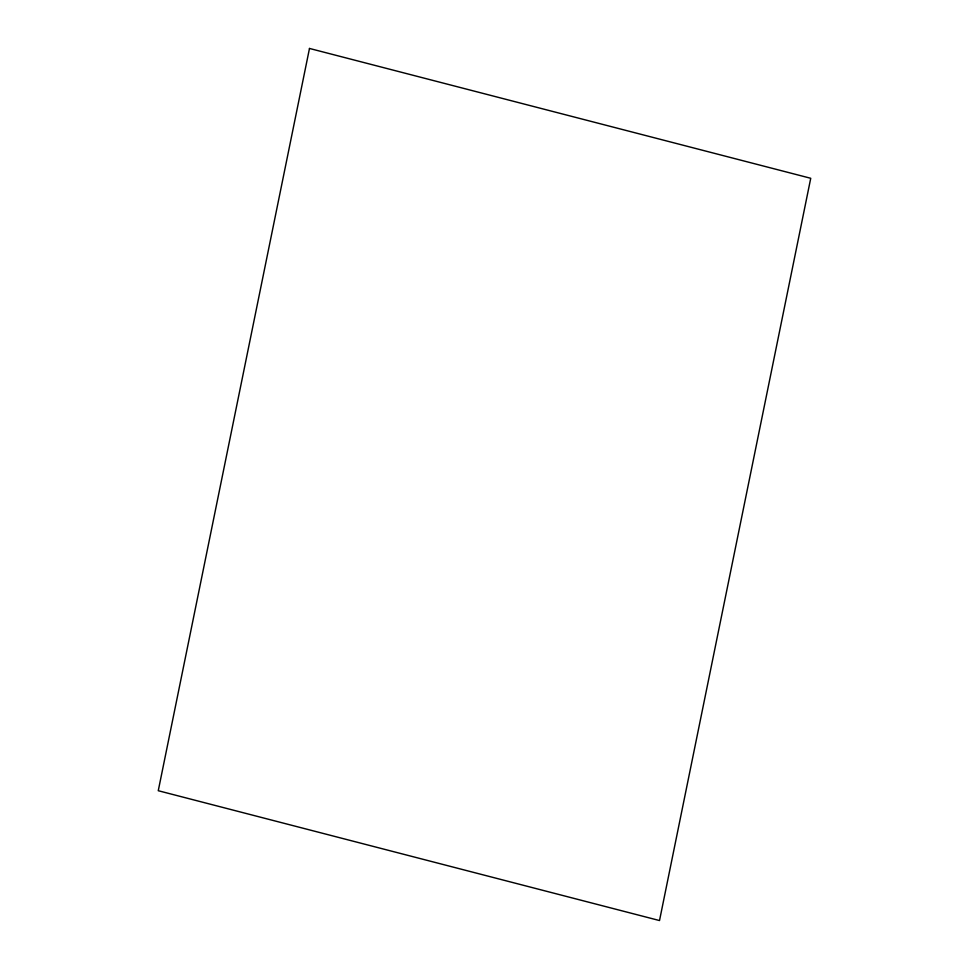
<?xml version="1.0" encoding="UTF-8"?>
<svg xmlns="http://www.w3.org/2000/svg" width="969" height="969" viewBox="0 0 969 969"><rect width="100%" height="100%" fill="white"/><g stroke="black" fill="none" stroke-linecap="round" stroke-linejoin="round"><path stroke-width="1.45" d="M309.486 48.45L158.262 790.716L659.514 920.55L810.738 178.284L309.486 48.45"/></g></svg>
